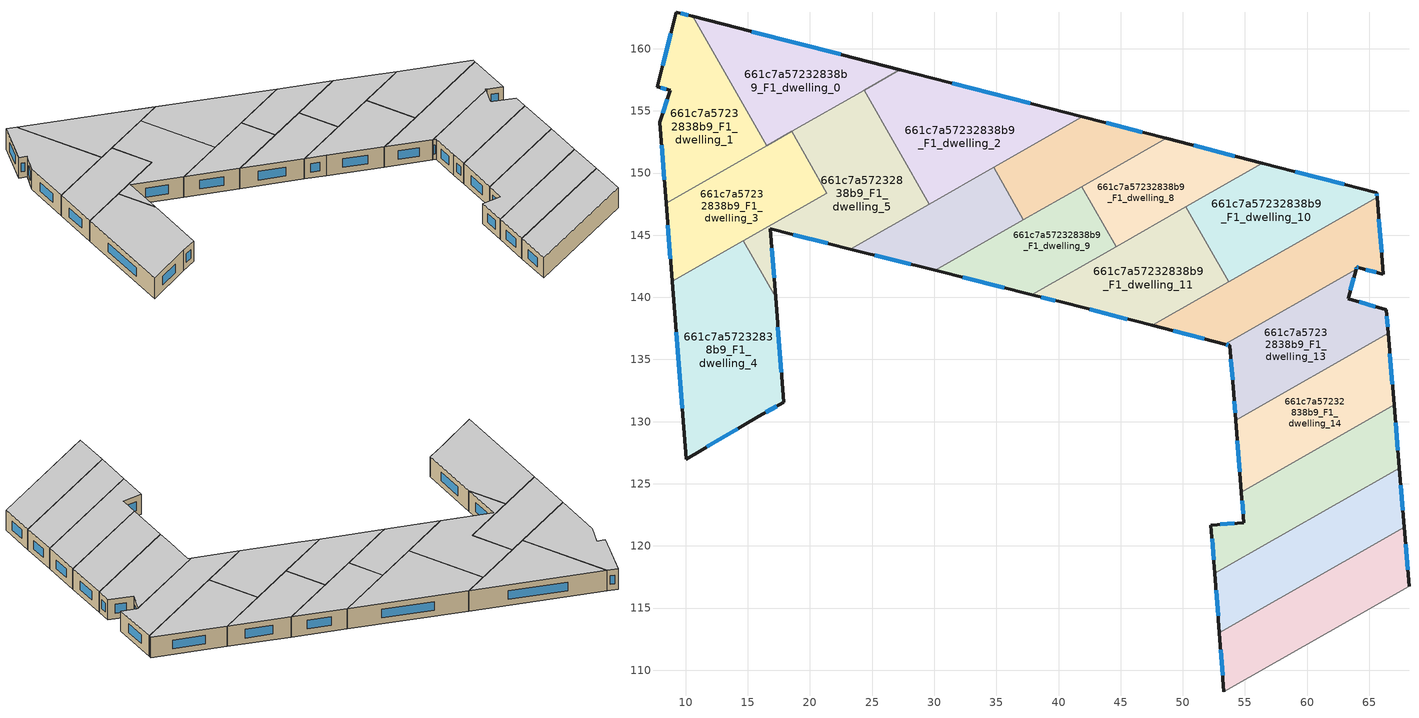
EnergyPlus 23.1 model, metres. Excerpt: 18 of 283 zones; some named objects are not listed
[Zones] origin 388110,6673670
661c7a57232838b9_F1_dwelling_0
 floor to 661c7a57232838b9_F0_dwelling_0 (EU_floor_Construction): 27.24,158.31 16.51,152.19 10.57,162.61 z3
 wall outside (EU_wall_Construction): 27.24,158.31 10.57,162.61 z3:6
 wall to 661c7a57232838b9_F1_dwelling_1 (EU_wall_Construction): 10.57,162.61 16.51,152.19 z3:6
 wall to 661c7a57232838b9_F1_dwelling_5 (EU_wall_Construction): 18.52,153.34 24.36,156.67 z3:6
 wall to 661c7a57232838b9_F1_dwelling_2 (EU_wall_Construction): 24.36,156.67 27.24,158.31 z3:6
 wall to 661c7a57232838b9_F1_dwelling_3 (EU_wall_Construction): 16.51,152.19 18.52,153.34 z3:6
 window (EU_Window_Construction): 22.48,159.54 15.33,161.38 z3.86:5.14
 ceiling to 661c7a57232838b9_F2_dwelling_0 (EU_floor_Construction): 27.24,158.31 10.57,162.61 16.51,152.19 z6
661c7a57232838b9_F1_dwelling_1
 floor to 661c7a57232838b9_F0_dwelling_1 (EU_floor_Construction): 10.57,162.61 16.51,152.19 8.42,147.58 7.91,154.09 8.76,156.66 7.69,156.93 9.24,162.95 z3
 wall outside (EU_wall_Construction): 10.57,162.61 9.24,162.95 7.69,156.93 8.76,156.66 7.91,154.09 8.42,147.58 z3:6
 wall to 661c7a57232838b9_F1_dwelling_3 (EU_wall_Construction): 8.42,147.58 16.51,152.19 z3:6
 window (EU_Window_Construction): 8.8,161.23 8.14,158.65 / 10.19,162.71 9.62,162.86 / 8.06,152.23 8.28,149.44 / 8.52,155.92 8.15,154.82 / 8,156.85 8.45,156.74 z3.86:5.14
 ceiling to 661c7a57232838b9_F2_dwelling_1 (EU_floor_Construction): 16.51,152.19 10.57,162.61 9.24,162.95 7.69,156.93 8.76,156.66 7.91,154.09 8.42,147.58 z6
661c7a57232838b9_F1_dwelling_10
 floor to 661c7a57232838b9_F0_dwelling_10 (EU_floor_Construction): 65.6,148.42 65.63,148.05 53.69,141.24 50.25,147.28 56.41,150.79 z3
 wall outside (EU_wall_Construction): 65.63,148.05 65.6,148.42 56.41,150.79 z3:6
 wall to 661c7a57232838b9_F1_dwelling_11 (EU_wall_Construction): 50.25,147.28 53.69,141.24 z3:6
 wall to 661c7a57232838b9_F1_dwelling_12 (EU_wall_Construction): 53.69,141.24 65.63,148.05 z3:6
 wall to 661c7a57232838b9_F1_dwelling_8 (EU_wall_Construction): 56.41,150.79 50.25,147.28 z3:6
 window (EU_Window_Construction): 65.62,148.16 65.61,148.32 / 62.97,149.1 59.03,150.12 z3.86:5.14
 ceiling to 661c7a57232838b9_F2_dwelling_10 (EU_floor_Construction): 65.63,148.05 65.6,148.42 56.41,150.79 50.25,147.28 53.69,141.24 z6
661c7a57232838b9_F1_dwelling_11
 floor to 661c7a57232838b9_F0_dwelling_11 (EU_floor_Construction): 50.25,147.28 53.69,141.24 47.54,137.74 40.51,139.55 37.86,140.22 z3
 wall outside (EU_wall_Construction): 37.86,140.22 40.51,139.55 47.54,137.74 z3:6
 wall to 661c7a57232838b9_F1_dwelling_9 (EU_wall_Construction): 44.63,144.08 37.86,140.22 z3:6
 wall to 661c7a57232838b9_F1_dwelling_12 (EU_wall_Construction): 47.54,137.74 53.69,141.24 z3:6
 wall to 661c7a57232838b9_F1_dwelling_8 (EU_wall_Construction): 50.25,147.28 44.63,144.08 z3:6
 window (EU_Window_Construction): 42.52,139.03 45.54,138.25 / 38.62,140.03 39.76,139.74 z3.86:5.14
 ceiling to 661c7a57232838b9_F2_dwelling_11 (EU_floor_Construction): 53.69,141.24 50.25,147.28 37.86,140.22 40.51,139.55 47.54,137.74 z6
661c7a57232838b9_F1_dwelling_12
 floor to 661c7a57232838b9_F0_dwelling_12 (EU_floor_Construction): 65.63,148.05 66.14,141.86 64.17,142.39 63.98,142.44 63.93,142.25 53.38,136.24 47.54,137.74 z3
 wall outside (EU_wall_Construction): 47.54,137.74 53.38,136.24 / 63.93,142.25 63.98,142.44 64.17,142.39 66.14,141.86 65.63,148.05 z3:6
 wall to 661c7a57232838b9_F1_dwelling_13 (EU_wall_Construction): 53.38,136.24 63.93,142.25 z3:6
 window (EU_Window_Construction): 49.21,137.31 51.71,136.66 / 65.99,143.63 65.77,146.28 / 64.73,142.24 65.57,142.01 / 64.04,142.42 64.12,142.4 / 63.95,142.31 63.97,142.39 z3.86:5.14
 ceiling to 661c7a57232838b9_F2_dwelling_12 (EU_floor_Construction): 66.14,141.86 65.63,148.05 47.54,137.74 53.38,136.24 63.93,142.25 63.98,142.44 64.17,142.39 z6
661c7a57232838b9_F1_dwelling_13
 floor to 661c7a57232838b9_F0_dwelling_13 (EU_floor_Construction): 63.93,142.25 63.3,139.88 66.37,139.01 66.53,137.11 54.25,130.11 54.09,132.26 53.79,136.13 53.38,136.24 z3
 wall outside (EU_wall_Construction): 53.38,136.24 53.79,136.13 54.09,132.26 54.25,130.11 / 66.53,137.11 66.37,139.01 63.3,139.88 63.93,142.25 z3:6
 wall to 661c7a57232838b9_F1_dwelling_14 (EU_wall_Construction): 54.25,130.11 66.53,137.11 z3:6
 window (EU_Window_Construction): 54.13,131.64 54.21,130.72 / 53.87,135.02 54,133.36 / 53.49,136.2 53.67,136.16 / 63.48,140.56 63.75,141.58 / 65.49,139.26 64.18,139.63 / 66.48,137.65 66.41,138.47 z3.86:5.14
 ceiling to 661c7a57232838b9_F2_dwelling_13 (EU_floor_Construction): 66.53,137.11 66.37,139.01 63.3,139.88 63.93,142.25 53.38,136.24 53.79,136.13 54.09,132.26 54.25,130.11 z6
661c7a57232838b9_F1_dwelling_14
 floor to 661c7a57232838b9_F0_dwelling_14 (EU_floor_Construction): 66.53,137.11 67,131.34 54.71,124.33 54.25,130.11 z3
 wall outside (EU_wall_Construction): 67,131.34 66.53,137.11 / 54.25,130.11 54.71,124.33 z3:6
 wall to 661c7a57232838b9_F1_dwelling_15 (EU_wall_Construction): 54.71,124.33 67,131.34 z3:6
 window (EU_Window_Construction): 66.86,132.99 66.66,135.46 / 54.38,128.46 54.58,125.99 z3.86:5.14
 ceiling to 661c7a57232838b9_F2_dwelling_14 (EU_floor_Construction): 67,131.34 66.53,137.11 54.25,130.11 54.71,124.33 z6
661c7a57232838b9_F1_dwelling_15
 floor to 661c7a57232838b9_F0_dwelling_15 (EU_floor_Construction): 67,131.34 67.42,126.26 52.57,117.79 52.26,121.67 54.9,121.88 54.71,124.33 z3
 wall outside (EU_wall_Construction): 54.71,124.33 54.9,121.88 52.26,121.67 52.57,117.79 / 67.42,126.26 67,131.34 z3:6
 wall to 661c7a57232838b9_F1_dwelling_16 (EU_wall_Construction): 52.57,117.79 67.42,126.26 z3:6
 window (EU_Window_Construction): 54.15,121.82 53.02,121.73 / 54.76,123.63 54.85,122.58 / 67.3,127.71 67.12,129.89 / 52.35,120.56 52.48,118.9 z3.86:5.14
 ceiling to 661c7a57232838b9_F2_dwelling_15 (EU_floor_Construction): 67.42,126.26 67,131.34 54.71,124.33 54.9,121.88 52.26,121.67 52.57,117.79 z6
661c7a57232838b9_F1_dwelling_16
 floor to 661c7a57232838b9_F0_dwelling_16 (EU_floor_Construction): 67.42,126.26 67.81,121.5 52.94,113.02 52.57,117.79 z3
 wall outside (EU_wall_Construction): 67.81,121.5 67.42,126.26 / 52.57,117.79 52.94,113.02 z3:6
 wall to 661c7a57232838b9_F1_dwelling_17 (EU_wall_Construction): 52.94,113.02 67.81,121.5 z3:6
 window (EU_Window_Construction): 67.7,122.86 67.53,124.9 / 52.67,116.43 52.83,114.38 z3.86:5.14
 ceiling to 661c7a57232838b9_F2_dwelling_16 (EU_floor_Construction): 67.81,121.5 67.42,126.26 52.57,117.79 52.94,113.02 z6
661c7a57232838b9_F1_dwelling_17
 floor to 661c7a57232838b9_F0_dwelling_17 (EU_floor_Construction): 67.81,121.5 68.2,116.74 53.31,108.25 52.94,113.02 z3
 wall outside (EU_wall_Construction): 68.2,116.74 67.81,121.5 / 52.94,113.02 53.31,108.25 z3:6
 wall to 661c7a57232838b9_F1_dwelling_18 (EU_wall_Construction): 53.31,108.25 68.2,116.74 z3:6
 window (EU_Window_Construction): 68.09,118.1 67.92,120.14 / 53.05,111.66 53.21,109.61 z3.86:5.14
 ceiling to 661c7a57232838b9_F2_dwelling_17 (EU_floor_Construction): 68.2,116.74 67.81,121.5 52.94,113.02 53.31,108.25 z6
661c7a57232838b9_F1_dwelling_2
 floor to 661c7a57232838b9_F0_dwelling_2 (EU_floor_Construction): 41.92,154.53 29.59,147.5 24.36,156.67 27.24,158.31 z3
 wall outside (EU_wall_Construction): 41.92,154.53 27.24,158.31 z3:6
 wall to 661c7a57232838b9_F1_dwelling_5 (EU_wall_Construction): 24.36,156.67 29.59,147.5 z3:6
 wall to 661c7a57232838b9_F1_dwelling_6 (EU_wall_Construction): 34.77,150.45 41.92,154.53 z3:6
 wall to 661c7a57232838b9_F1_dwelling_7 (EU_wall_Construction): 29.59,147.5 34.77,150.45 z3:6
 window (EU_Window_Construction): 37.73,155.61 31.44,157.23 z3.86:5.14
 ceiling to 661c7a57232838b9_F2_dwelling_2 (EU_floor_Construction): 41.92,154.53 27.24,158.31 24.36,156.67 29.59,147.5 z6
661c7a57232838b9_F1_dwelling_3
 floor to 661c7a57232838b9_F0_dwelling_3 (EU_floor_Construction): 18.53,153.34 21.35,148.38 8.91,141.29 8.42,147.58 z3
 wall outside (EU_wall_Construction): 8.42,147.58 8.91,141.29 z3:6
 wall to 661c7a57232838b9_F1_dwelling_5 (EU_wall_Construction): 14.65,144.56 21.35,148.38 18.53,153.34 z3:6
 wall to 661c7a57232838b9_F1_dwelling_4 (EU_wall_Construction): 8.91,141.29 14.65,144.56 z3:6
 window (EU_Window_Construction): 8.56,145.78 8.77,143.09 z3.86:5.14
 ceiling to 661c7a57232838b9_F2_dwelling_3 (EU_floor_Construction): 21.35,148.38 18.53,153.34 8.42,147.58 8.91,141.29 z6
661c7a57232838b9_F1_dwelling_4
 floor to 661c7a57232838b9_F0_dwelling_4 (EU_floor_Construction): 14.65,144.56 17.23,140.02 17.89,131.55 15.88,130.43 10.03,126.97 8.91,141.29 z3
 wall outside (EU_wall_Construction): 8.91,141.29 10.03,126.97 15.88,130.43 17.89,131.55 17.23,140.02 z3:6
 wall to 661c7a57232838b9_F1_dwelling_5 (EU_wall_Construction): 17.23,140.02 14.65,144.56 z3:6
 window (EU_Window_Construction): 17.71,133.97 17.42,137.6 / 16.45,130.75 17.32,131.23 / 11.7,127.96 14.2,129.44 / 9.23,137.2 9.71,131.06 z3.86:5.14
 ceiling to 661c7a57232838b9_F2_dwelling_4 (EU_floor_Construction): 15.88,130.43 17.89,131.55 17.23,140.02 14.65,144.56 8.91,141.29 10.03,126.97 z6
661c7a57232838b9_F1_dwelling_5
 floor to 661c7a57232838b9_F0_dwelling_5 (EU_floor_Construction): 24.36,156.67 29.59,147.5 23.25,143.88 16.8,145.5 17.23,140.02 14.65,144.56 21.35,148.38 18.53,153.34 z3
 wall outside (EU_wall_Construction): 17.23,140.02 16.8,145.5 23.25,143.88 z3:6
 wall to 661c7a57232838b9_F1_dwelling_7 (EU_wall_Construction): 23.25,143.88 29.59,147.5 z3:6
 window (EU_Window_Construction): 18.65,145.04 21.41,144.35 / 17.11,141.59 16.93,143.94 z3.86:5.14
 ceiling to 661c7a57232838b9_F2_dwelling_5 (EU_floor_Construction): 23.25,143.88 29.59,147.5 24.36,156.67 18.53,153.34 21.35,148.38 14.65,144.56 17.23,140.02 16.8,145.5 z6
661c7a57232838b9_F1_dwelling_6
 floor to 661c7a57232838b9_F0_dwelling_6 (EU_floor_Construction): 48.67,152.79 37.18,146.24 34.77,150.45 41.92,154.53 z3
 wall outside (EU_wall_Construction): 48.67,152.79 41.92,154.53 z3:6
 wall to 661c7a57232838b9_F1_dwelling_7 (EU_wall_Construction): 34.77,150.45 37.18,146.24 z3:6
 wall to 661c7a57232838b9_F1_dwelling_8 (EU_wall_Construction): 41.87,148.91 48.67,152.79 z3:6
 wall to 661c7a57232838b9_F1_dwelling_9 (EU_wall_Construction): 37.18,146.24 41.87,148.91 z3:6
 window (EU_Window_Construction): 46.74,153.28 43.85,154.03 z3.86:5.14
 ceiling to 661c7a57232838b9_F2_dwelling_6 (EU_floor_Construction): 48.67,152.79 41.92,154.53 34.77,150.45 37.18,146.24 z6
661c7a57232838b9_F1_dwelling_7
 floor to 661c7a57232838b9_F0_dwelling_7 (EU_floor_Construction): 34.77,150.45 37.18,146.24 30.06,142.17 23.25,143.88 z3
 wall outside (EU_wall_Construction): 23.25,143.88 30.06,142.17 z3:6
 wall to 661c7a57232838b9_F1_dwelling_9 (EU_wall_Construction): 30.06,142.17 37.18,146.24 z3:6
 window (EU_Window_Construction): 25.2,143.4 28.12,142.66 z3.86:5.14
 ceiling to 661c7a57232838b9_F2_dwelling_7 (EU_floor_Construction): 37.18,146.24 34.77,150.45 23.25,143.88 30.06,142.17 z6
661c7a57232838b9_F1_dwelling_8
 floor to 661c7a57232838b9_F0_dwelling_8 (EU_floor_Construction): 56.41,150.79 44.63,144.08 41.87,148.91 48.67,152.79 z3
 wall outside (EU_wall_Construction): 56.41,150.79 48.67,152.79 z3:6
 wall to 661c7a57232838b9_F1_dwelling_9 (EU_wall_Construction): 41.87,148.91 44.63,144.08 z3:6
 window (EU_Window_Construction): 54.2,151.36 50.88,152.22 z3.86:5.14
 ceiling to 661c7a57232838b9_F2_dwelling_8 (EU_floor_Construction): 56.41,150.79 48.67,152.79 41.87,148.91 44.63,144.08 z6
661c7a57232838b9_F1_dwelling_9
 floor to 661c7a57232838b9_F0_dwelling_9 (EU_floor_Construction): 41.87,148.91 44.63,144.08 37.86,140.22 30.06,142.17 z3
 wall outside (EU_wall_Construction): 30.06,142.17 37.86,140.22 z3:6
 window (EU_Window_Construction): 32.29,141.62 35.63,140.78 z3.86:5.14
 ceiling to 661c7a57232838b9_F2_dwelling_9 (EU_floor_Construction): 44.63,144.08 41.87,148.91 30.06,142.17 37.86,140.22 z6
[Building]
EU S2 Campaign: North Axis=0; Terrain=City; Solar Distribution=FullExterior
[Site:Location]
Helsinki-Vantaa.AP: Latitude=60.317; Longitude=24.963; Time Zone=2; Elevation=54.6
[SizingPeriod:WeatherFileDays]
AnnualSizingPeriod: Begin Month=1; Begin Day of Month=1; End Month=12; End Day of Month=31; Day of Week for Start Day=Monday; Use Weather File Daylight Saving Period=No; Use Weather File Rain and Snow Indicators=No
[MATERIAL]
EU_InternalMass_Material: Roughness=MediumRough; Thickness=0.1; Conductivity=1; Density=1800; Specific Heat=900; Thermal Absorptance=0.9; Solar Absorptance=0.7; Visible Absorptance=0.7
[MATERIAL:NOMASS] Roughness=MediumRough; Thermal Absorptance=0.9; Solar Absorptance=0.7; Visible Absorptance=0.7
Name | Thermal Resistance
EU_wall_NoMass | 5.91765
EU_floor_NoMass | 6.2875
[WINDOWMATERIAL:SIMPLEGLAZINGSYSTEM]
EU_Window_SimpleGlazing: UFactor=0.994035; Solar Heat Gain Coefficient=0.7; Visible Transmittance=0.7
[CONSTRUCTION]
EU_wall_Construction: EU_wall_NoMass
EU_floor_Construction: EU_floor_NoMass
EU_Window_Construction: EU_Window_SimpleGlazing
EU_InternalMass_Construction: EU_InternalMass_Material
[ZONE] Type=1; Multiplier=1; Ceiling Height=autocalculate; Floor Area=autocalculate; Part of Total Floor Area=Yes
Name | Volume
661c7a57232838b9_F1_dwelling_0; 661c7a57232838b9_F1_dwelling_11 | 222.301
661c7a57232838b9_F1_dwelling_1 | 222.296
661c7a57232838b9_F1_dwelling_10 | 222.324
661c7a57232838b9_F1_dwelling_12 | 226.861
661c7a57232838b9_F1_dwelling_13 | 217.745
661c7a57232838b9_F1_dwelling_14 | 222.348
661c7a57232838b9_F1_dwelling_15 | 222.286
661c7a57232838b9_F1_dwelling_16 | 222.29
661c7a57232838b9_F1_dwelling_17 | 222.343
661c7a57232838b9_F1_dwelling_2 | 277.202
661c7a57232838b9_F1_dwelling_3 | 222.323
661c7a57232838b9_F1_dwelling_4 | 332.101
661c7a57232838b9_F1_dwelling_5 | 277.215
661c7a57232838b9_F1_dwelling_6 | 156.283
661c7a57232838b9_F1_dwelling_7 | 156.289
661c7a57232838b9_F1_dwelling_8 | 178.522
661c7a57232838b9_F1_dwelling_9 | 178.525
[INTERNALMASS] Construction=EU_InternalMass_Construction
Name | Zone or ZoneList | Surface Area
661c7a57232838b9_F1_dwelling_0_EU_InternalMass | 661c7a57232838b9_F1_dwelling_0 | 74.0999
661c7a57232838b9_F1_dwelling_1_EU_InternalMass | 661c7a57232838b9_F1_dwelling_1 | 74.0971
661c7a57232838b9_F1_dwelling_2_EU_InternalMass | 661c7a57232838b9_F1_dwelling_2 | 92.398
661c7a57232838b9_F1_dwelling_3_EU_InternalMass | 661c7a57232838b9_F1_dwelling_3 | 74.1069
661c7a57232838b9_F1_dwelling_4_EU_InternalMass | 661c7a57232838b9_F1_dwelling_4 | 110.696
661c7a57232838b9_F1_dwelling_5_EU_InternalMass | 661c7a57232838b9_F1_dwelling_5 | 92.4029
661c7a57232838b9_F1_dwelling_6_EU_InternalMass | 661c7a57232838b9_F1_dwelling_6 | 52.0945
661c7a57232838b9_F1_dwelling_7_EU_InternalMass | 661c7a57232838b9_F1_dwelling_7 | 52.0949
661c7a57232838b9_F1_dwelling_8_EU_InternalMass | 661c7a57232838b9_F1_dwelling_8 | 59.5105
661c7a57232838b9_F1_dwelling_9_EU_InternalMass | 661c7a57232838b9_F1_dwelling_9 | 59.5078
661c7a57232838b9_F1_dwelling_10_EU_InternalMass | 661c7a57232838b9_F1_dwelling_10 | 74.1086
661c7a57232838b9_F1_dwelling_11_EU_InternalMass | 661c7a57232838b9_F1_dwelling_11 | 74.098
661c7a57232838b9_F1_dwelling_12_EU_InternalMass | 661c7a57232838b9_F1_dwelling_12 | 75.6206
661c7a57232838b9_F1_dwelling_13_EU_InternalMass | 661c7a57232838b9_F1_dwelling_13 | 72.5816
661c7a57232838b9_F1_dwelling_14_EU_InternalMass | 661c7a57232838b9_F1_dwelling_14 | 74.1161
661c7a57232838b9_F1_dwelling_15_EU_InternalMass | 661c7a57232838b9_F1_dwelling_15 | 74.0951
661c7a57232838b9_F1_dwelling_16_EU_InternalMass | 661c7a57232838b9_F1_dwelling_16 | 74.097
661c7a57232838b9_F1_dwelling_17_EU_InternalMass | 661c7a57232838b9_F1_dwelling_17 | 74.1142
[OTHEREQUIPMENT] Fuel Type=Electricity; Design Level Calculation Method=Watts/Area; Power per Zone Floor Area=1; Fraction Latent=0; Fraction Radiant=0; Fraction Lost=0; Carbon Dioxide Generation Rate=0; EndUse Subcategory=EU_Step8_InternalGains
Name | Zone or ZoneList or Space or SpaceList | Schedule
EU_Step8_InternalGain_661c7a57232838b9_F1_dwelling_0_f000 | 661c7a57232838b9_F1_dwelling_0 | EU_Step8_GainSchedule_661c7a57232838b9_F1_dwelling_0_f000
EU_Step8_InternalGain_661c7a57232838b9_F1_dwelling_1_f000 | 661c7a57232838b9_F1_dwelling_1 | EU_Step8_GainSchedule_661c7a57232838b9_F1_dwelling_1_f000
EU_Step8_InternalGain_661c7a57232838b9_F1_dwelling_2_f000 | 661c7a57232838b9_F1_dwelling_2 | EU_Step8_GainSchedule_661c7a57232838b9_F1_dwelling_2_f000
EU_Step8_InternalGain_661c7a57232838b9_F1_dwelling_3_f000 | 661c7a57232838b9_F1_dwelling_3 | EU_Step8_GainSchedule_661c7a57232838b9_F1_dwelling_3_f000
EU_Step8_InternalGain_661c7a57232838b9_F1_dwelling_4_f000 | 661c7a57232838b9_F1_dwelling_4 | EU_Step8_GainSchedule_661c7a57232838b9_F1_dwelling_4_f000
EU_Step8_InternalGain_661c7a57232838b9_F1_dwelling_5_f000 | 661c7a57232838b9_F1_dwelling_5 | EU_Step8_GainSchedule_661c7a57232838b9_F1_dwelling_5_f000
EU_Step8_InternalGain_661c7a57232838b9_F1_dwelling_6_f000 | 661c7a57232838b9_F1_dwelling_6 | EU_Step8_GainSchedule_661c7a57232838b9_F1_dwelling_6_f000
EU_Step8_InternalGain_661c7a57232838b9_F1_dwelling_7_f000 | 661c7a57232838b9_F1_dwelling_7 | EU_Step8_GainSchedule_661c7a57232838b9_F1_dwelling_7_f000
EU_Step8_InternalGain_661c7a57232838b9_F1_dwelling_8_f000 | 661c7a57232838b9_F1_dwelling_8 | EU_Step8_GainSchedule_661c7a57232838b9_F1_dwelling_8_f000
EU_Step8_InternalGain_661c7a57232838b9_F1_dwelling_9_f000 | 661c7a57232838b9_F1_dwelling_9 | EU_Step8_GainSchedule_661c7a57232838b9_F1_dwelling_9_f000
EU_Step8_InternalGain_661c7a57232838b9_F1_dwelling_10_f000 | 661c7a57232838b9_F1_dwelling_10 | EU_Step8_GainSchedule_661c7a57232838b9_F1_dwelling_10_f000
EU_Step8_InternalGain_661c7a57232838b9_F1_dwelling_11_f000 | 661c7a57232838b9_F1_dwelling_11 | EU_Step8_GainSchedule_661c7a57232838b9_F1_dwelling_11_f000
EU_Step8_InternalGain_661c7a57232838b9_F1_dwelling_12_f000 | 661c7a57232838b9_F1_dwelling_12 | EU_Step8_GainSchedule_661c7a57232838b9_F1_dwelling_12_f000
EU_Step8_InternalGain_661c7a57232838b9_F1_dwelling_13_f000 | 661c7a57232838b9_F1_dwelling_13 | EU_Step8_GainSchedule_661c7a57232838b9_F1_dwelling_13_f000
EU_Step8_InternalGain_661c7a57232838b9_F1_dwelling_14_f000 | 661c7a57232838b9_F1_dwelling_14 | EU_Step8_GainSchedule_661c7a57232838b9_F1_dwelling_14_f000
EU_Step8_InternalGain_661c7a57232838b9_F1_dwelling_15_f000 | 661c7a57232838b9_F1_dwelling_15 | EU_Step8_GainSchedule_661c7a57232838b9_F1_dwelling_15_f000
EU_Step8_InternalGain_661c7a57232838b9_F1_dwelling_16_f000 | 661c7a57232838b9_F1_dwelling_16 | EU_Step8_GainSchedule_661c7a57232838b9_F1_dwelling_16_f000
EU_Step8_InternalGain_661c7a57232838b9_F1_dwelling_17_f000 | 661c7a57232838b9_F1_dwelling_17 | EU_Step8_GainSchedule_661c7a57232838b9_F1_dwelling_17_f000
[ZONEVENTILATION:DESIGNFLOWRATE] Schedule=EU_AlwaysOn; Design Flow Rate Calculation Method=AirChanges/Hour; Air Changes per Hour=0.596421; Ventilation Type=Natural; Fan Pressure Rise=0; Fan Total Efficiency=1; Constant Term Coefficient=1; Temperature Term Coefficient=0; Velocity Term Coefficient=0; Velocity Squared Term Coefficient=0; Minimum Indoor Temperature=-100; Maximum Indoor Temperature=100; Delta Temperature=-100; Minimum Outdoor Temperature=-100; Maximum Outdoor Temperature=100; Maximum Wind Speed=40
Name | Zone or ZoneList or Space or SpaceList
EU_ConstantAir_661c7a57232838b9_F1_dwelling_0 | 661c7a57232838b9_F1_dwelling_0
EU_ConstantAir_661c7a57232838b9_F1_dwelling_1 | 661c7a57232838b9_F1_dwelling_1
EU_ConstantAir_661c7a57232838b9_F1_dwelling_2 | 661c7a57232838b9_F1_dwelling_2
EU_ConstantAir_661c7a57232838b9_F1_dwelling_3 | 661c7a57232838b9_F1_dwelling_3
EU_ConstantAir_661c7a57232838b9_F1_dwelling_4 | 661c7a57232838b9_F1_dwelling_4
EU_ConstantAir_661c7a57232838b9_F1_dwelling_5 | 661c7a57232838b9_F1_dwelling_5
EU_ConstantAir_661c7a57232838b9_F1_dwelling_6 | 661c7a57232838b9_F1_dwelling_6
EU_ConstantAir_661c7a57232838b9_F1_dwelling_7 | 661c7a57232838b9_F1_dwelling_7
EU_ConstantAir_661c7a57232838b9_F1_dwelling_8 | 661c7a57232838b9_F1_dwelling_8
EU_ConstantAir_661c7a57232838b9_F1_dwelling_9 | 661c7a57232838b9_F1_dwelling_9
EU_ConstantAir_661c7a57232838b9_F1_dwelling_10 | 661c7a57232838b9_F1_dwelling_10
EU_ConstantAir_661c7a57232838b9_F1_dwelling_11 | 661c7a57232838b9_F1_dwelling_11
EU_ConstantAir_661c7a57232838b9_F1_dwelling_12 | 661c7a57232838b9_F1_dwelling_12
EU_ConstantAir_661c7a57232838b9_F1_dwelling_13 | 661c7a57232838b9_F1_dwelling_13
EU_ConstantAir_661c7a57232838b9_F1_dwelling_14 | 661c7a57232838b9_F1_dwelling_14
EU_ConstantAir_661c7a57232838b9_F1_dwelling_15 | 661c7a57232838b9_F1_dwelling_15
EU_ConstantAir_661c7a57232838b9_F1_dwelling_16 | 661c7a57232838b9_F1_dwelling_16
EU_ConstantAir_661c7a57232838b9_F1_dwelling_17 | 661c7a57232838b9_F1_dwelling_17
[HVACTEMPLATE:ZONE:IDEALLOADSAIRSYSTEM] System Availability Schedule=EU_AlwaysOn; Maximum Heating Supply Air Temperature=50; Minimum Cooling Supply Air Temperature=13; Maximum Heating Supply Air Humidity Ratio=0.0156; Minimum Cooling Supply Air Humidity Ratio=0.0077; Heating Limit=NoLimit; Cooling Limit=NoLimit; Heating Availability Schedule=EU_AlwaysOn; Cooling Availability Schedule=EU_CoolingOff; Dehumidification Control Type=ConstantSensibleHeatRatio; Cooling Sensible Heat Ratio=0.7; Dehumidification Setpoint=60; Humidification Control Type=None; Humidification Setpoint=30; Outdoor Air Method=None; Outdoor Air Flow Rate per Person=0.00944; Outdoor Air Flow Rate per Zone Floor Area=0; Outdoor Air Flow Rate per Zone=0; Demand Controlled Ventilation Type=None; Outdoor Air Economizer Type=NoEconomizer; Heat Recovery Type=None; Sensible Heat Recovery Effectiveness=0.7; Latent Heat Recovery Effectiveness=0.65
Name | Template Thermostat
661c7a57232838b9_F1_dwelling_0 | EU_HeatOnly_661c7a57232838b9_F1_dwelling_0
661c7a57232838b9_F1_dwelling_1 | EU_HeatOnly_661c7a57232838b9_F1_dwelling_1
661c7a57232838b9_F1_dwelling_2 | EU_HeatOnly_661c7a57232838b9_F1_dwelling_2
661c7a57232838b9_F1_dwelling_3 | EU_HeatOnly_661c7a57232838b9_F1_dwelling_3
661c7a57232838b9_F1_dwelling_4 | EU_HeatOnly_661c7a57232838b9_F1_dwelling_4
661c7a57232838b9_F1_dwelling_5 | EU_HeatOnly_661c7a57232838b9_F1_dwelling_5
661c7a57232838b9_F1_dwelling_6 | EU_HeatOnly_661c7a57232838b9_F1_dwelling_6
661c7a57232838b9_F1_dwelling_7 | EU_HeatOnly_661c7a57232838b9_F1_dwelling_7
661c7a57232838b9_F1_dwelling_8 | EU_HeatOnly_661c7a57232838b9_F1_dwelling_8
661c7a57232838b9_F1_dwelling_9 | EU_HeatOnly_661c7a57232838b9_F1_dwelling_9
661c7a57232838b9_F1_dwelling_10 | EU_HeatOnly_661c7a57232838b9_F1_dwelling_10
661c7a57232838b9_F1_dwelling_11 | EU_HeatOnly_661c7a57232838b9_F1_dwelling_11
661c7a57232838b9_F1_dwelling_12 | EU_HeatOnly_661c7a57232838b9_F1_dwelling_12
661c7a57232838b9_F1_dwelling_13 | EU_HeatOnly_661c7a57232838b9_F1_dwelling_13
661c7a57232838b9_F1_dwelling_14 | EU_HeatOnly_661c7a57232838b9_F1_dwelling_14
661c7a57232838b9_F1_dwelling_15 | EU_HeatOnly_661c7a57232838b9_F1_dwelling_15
661c7a57232838b9_F1_dwelling_16 | EU_HeatOnly_661c7a57232838b9_F1_dwelling_16
661c7a57232838b9_F1_dwelling_17 | EU_HeatOnly_661c7a57232838b9_F1_dwelling_17
[SIZING:ZONE] Zone Cooling Design Supply Air Temperature Input Method=SupplyAirTemperature; Zone Cooling Design Supply Air Temperature=13; Zone Heating Design Supply Air Temperature Input Method=SupplyAirTemperature; Zone Heating Design Supply Air Temperature=50; Zone Cooling Design Supply Air Humidity Ratio=0.008; Zone Heating Design Supply Air Humidity Ratio=0.008; Cooling Design Air Flow Method=DesignDay; Cooling Design Air Flow Rate=0; Cooling Minimum Air Flow per Zone Floor Area=0.000762; Cooling Minimum Air Flow=0; Cooling Minimum Air Flow Fraction=0.2; Heating Design Air Flow Method=DesignDay; Heating Design Air Flow Rate=0; Heating Maximum Air Flow per Zone Floor Area=0.002032; Heating Maximum Air Flow=0.141576; Heating Maximum Air Flow Fraction=0.3; Account for Dedicated Outdoor Air System=No; Dedicated Outdoor Air System Control Strategy=NeutralSupplyAir; Dedicated Outdoor Air Low Setpoint Temperature for Design=autosize; Dedicated Outdoor Air High Setpoint Temperature for Design=autosize; Zone Load Sizing Method=Sensible Load Only No Latent Load; Zone Latent Cooling Design Supply Air Humidity Ratio Input Method=HumidityRatioDifference; Zone Cooling Design Supply Air Humidity Ratio Difference=0.005; Zone Latent Heating Design Supply Air Humidity Ratio Input Method=HumidityRatioDifference; Zone Humidification Design Supply Air Humidity Ratio Difference=0.005
661c7a57232838b9_F1_dwelling_0; 661c7a57232838b9_F1_dwelling_1; 661c7a57232838b9_F1_dwelling_2; 661c7a57232838b9_F1_dwelling_3; 661c7a57232838b9_F1_dwelling_4; 661c7a57232838b9_F1_dwelling_5; 661c7a57232838b9_F1_dwelling_6; 661c7a57232838b9_F1_dwelling_7; 661c7a57232838b9_F1_dwelling_8; 661c7a57232838b9_F1_dwelling_9; 661c7a57232838b9_F1_dwelling_10; 661c7a57232838b9_F1_dwelling_11; 661c7a57232838b9_F1_dwelling_12; 661c7a57232838b9_F1_dwelling_13; 661c7a57232838b9_F1_dwelling_14; 661c7a57232838b9_F1_dwelling_15; 661c7a57232838b9_F1_dwelling_16; 661c7a57232838b9_F1_dwelling_17
[SCHEDULE:CONSTANT]
Name | Hourly Value
EU_AlwaysOn | 1
EU_CoolingOff | 0
[SCHEDULE:FILE] Column Number=1; Rows to Skip at Top=0; Number of Hours of Data=8760; Column Separator=Comma; Interpolate to Timestep=No; Minutes per Item=60; Adjust Schedule for Daylight Savings=Yes
Name | File
EU_Step8_GainSchedule_661c7a57232838b9_F1_dwelling_0_f000 | ../../schedules/661c7a57232838b9/661c7a57232838b9_F1_dwelling_0_f000_gain.csv
EU_Step8_GainSchedule_661c7a57232838b9_F1_dwelling_1_f000 | ../../schedules/661c7a57232838b9/661c7a57232838b9_F1_dwelling_1_f000_gain.csv
EU_Step8_GainSchedule_661c7a57232838b9_F1_dwelling_2_f000 | ../../schedules/661c7a57232838b9/661c7a57232838b9_F1_dwelling_2_f000_gain.csv
EU_Step8_GainSchedule_661c7a57232838b9_F1_dwelling_3_f000 | ../../schedules/661c7a57232838b9/661c7a57232838b9_F1_dwelling_3_f000_gain.csv
EU_Step8_GainSchedule_661c7a57232838b9_F1_dwelling_4_f000 | ../../schedules/661c7a57232838b9/661c7a57232838b9_F1_dwelling_4_f000_gain.csv
EU_Step8_GainSchedule_661c7a57232838b9_F1_dwelling_5_f000 | ../../schedules/661c7a57232838b9/661c7a57232838b9_F1_dwelling_5_f000_gain.csv
EU_Step8_GainSchedule_661c7a57232838b9_F1_dwelling_6_f000 | ../../schedules/661c7a57232838b9/661c7a57232838b9_F1_dwelling_6_f000_gain.csv
EU_Step8_GainSchedule_661c7a57232838b9_F1_dwelling_7_f000 | ../../schedules/661c7a57232838b9/661c7a57232838b9_F1_dwelling_7_f000_gain.csv
EU_Step8_GainSchedule_661c7a57232838b9_F1_dwelling_8_f000 | ../../schedules/661c7a57232838b9/661c7a57232838b9_F1_dwelling_8_f000_gain.csv
EU_Step8_GainSchedule_661c7a57232838b9_F1_dwelling_9_f000 | ../../schedules/661c7a57232838b9/661c7a57232838b9_F1_dwelling_9_f000_gain.csv
EU_Step8_GainSchedule_661c7a57232838b9_F1_dwelling_10_f000 | ../../schedules/661c7a57232838b9/661c7a57232838b9_F1_dwelling_10_f000_gain.csv
EU_Step8_GainSchedule_661c7a57232838b9_F1_dwelling_11_f000 | ../../schedules/661c7a57232838b9/661c7a57232838b9_F1_dwelling_11_f000_gain.csv
EU_Step8_GainSchedule_661c7a57232838b9_F1_dwelling_12_f000 | ../../schedules/661c7a57232838b9/661c7a57232838b9_F1_dwelling_12_f000_gain.csv
EU_Step8_GainSchedule_661c7a57232838b9_F1_dwelling_13_f000 | ../../schedules/661c7a57232838b9/661c7a57232838b9_F1_dwelling_13_f000_gain.csv
EU_Step8_GainSchedule_661c7a57232838b9_F1_dwelling_14_f000 | ../../schedules/661c7a57232838b9/661c7a57232838b9_F1_dwelling_14_f000_gain.csv
EU_Step8_GainSchedule_661c7a57232838b9_F1_dwelling_15_f000 | ../../schedules/661c7a57232838b9/661c7a57232838b9_F1_dwelling_15_f000_gain.csv
EU_Step8_GainSchedule_661c7a57232838b9_F1_dwelling_16_f000 | ../../schedules/661c7a57232838b9/661c7a57232838b9_F1_dwelling_16_f000_gain.csv
EU_Step8_GainSchedule_661c7a57232838b9_F1_dwelling_17_f000 | ../../schedules/661c7a57232838b9/661c7a57232838b9_F1_dwelling_17_f000_gain.csv
